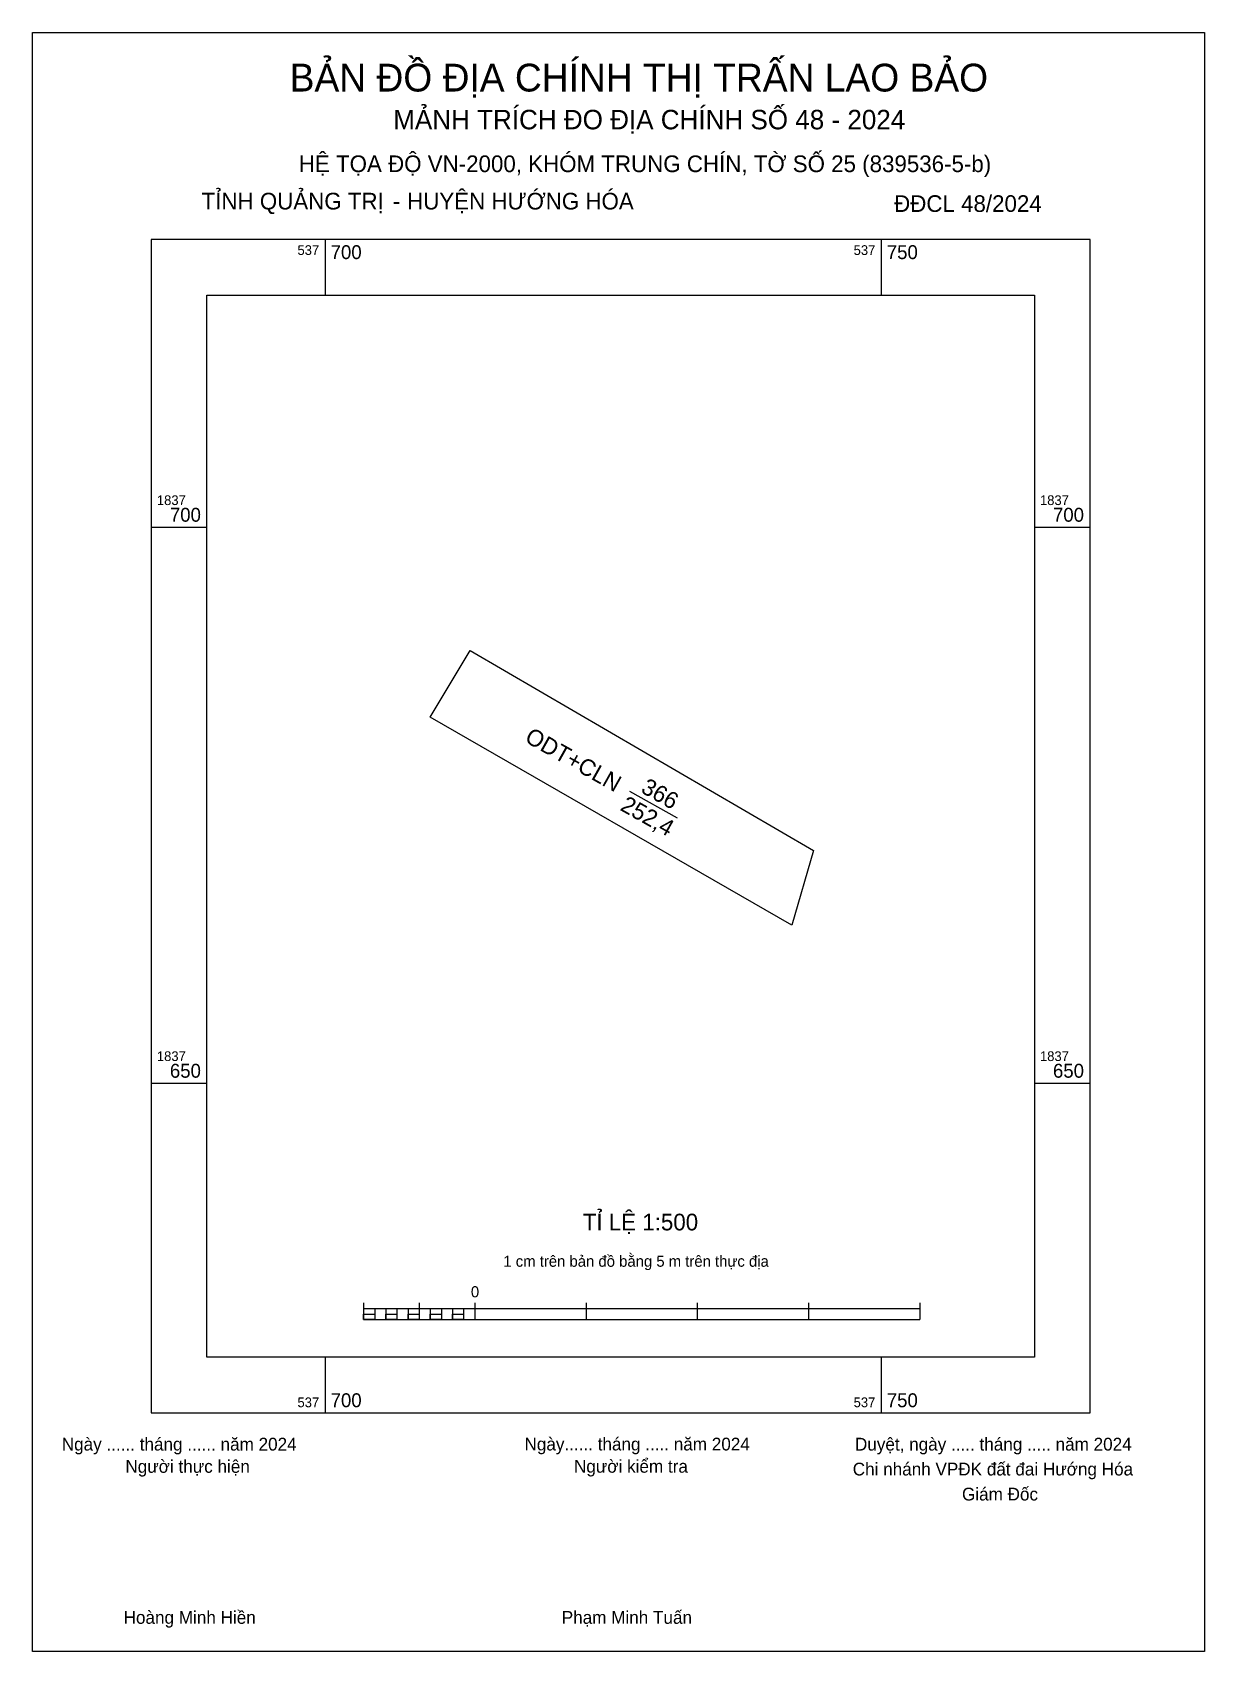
# Model space of a CAD drawing. Extents: x 537674 to 537779, y 1837599 to 1837745.
import ezdxf

# ---------------------------------------------------------------- set-up
doc = ezdxf.new("R2010")
doc.units = 0
for name, color, linetype in [('Level 1', 7, 'Continuous'), ('Level 10', 7, 'Continuous'), ('Level 13', 7, 'Continuous'), ('Level 2', 7, 'Continuous'), ('Level 6', 7, 'Continuous'), ('Level 62', 7, 'Continuous'), ('Level 63', 7, 'Continuous'), ('Level 9', 7, 'Continuous')]:
    doc.layers.add(name, color=color, linetype=linetype)

msp = doc.modelspace()

# ---------------------------------------------------------------- linework, layer by layer
at = {"layer": 'Level 1'}
for p, q in [((537673.69, 1837744.51), (537673.69, 1837744.51)), ((537779.07, 1837598.89), (537779.07, 1837598.89))]:
    msp.add_line(p, q, dxfattribs=at)
at = {"layer": 'Level 10'}
msp.add_lwpolyline([(537741.97, 1837664.21), (537709.46, 1837682.92), (537713.04, 1837688.93), (537743.91, 1837670.93)], close=True, dxfattribs=at)
at = {"layer": 'Level 2'}
msp.add_lwpolyline([(537673.69, 1837744.51), (537779.07, 1837744.51), (537779.07, 1837598.89), (537673.69, 1837598.89)], close=True, dxfattribs=at)
at = {"layer": 'Level 62'}
msp.add_lwpolyline([(537689.38, 1837720.87), (537763.77, 1837720.87), (537763.77, 1837625.37), (537689.38, 1837625.37)], close=True, dxfattribs=at)
at = {"layer": 'Level 63'}
for p, q in [((537673.69, 1837742.01), (537673.69, 1837744.51)), ((537673.69, 1837744.51), (537676.19, 1837744.51)), ((537673.69, 1837742.01), (537673.69, 1837744.51)), ((537673.69, 1837744.51), (537676.19, 1837744.51)), ((537776.57, 1837744.51), (537779.07, 1837744.51)), ((537776.57, 1837744.51), (537779.07, 1837744.51)), ((537779.07, 1837744.51), (537779.07, 1837742.01)), ((537779.07, 1837744.51), (537779.07, 1837742.01)), ((537673.69, 1837742.01), (537673.69, 1837742.01)), ((537673.69, 1837742.01), (537673.69, 1837742.01)), ((537700, 1837725.87), (537700, 1837720.87)), ((537750, 1837725.87), (537750, 1837720.87)), ((537684.38, 1837700), (537689.38, 1837700)), ((537763.77, 1837700), (537768.77, 1837700)), ((537684.38, 1837650), (537689.38, 1837650)), ((537763.77, 1837650), (537768.77, 1837650)), ((537703.46, 1837630.25), (537703.46, 1837628.75)), ((537703.46, 1837629.75), (537753.46, 1837629.75)), ((537704.46, 1837629.75), (537704.46, 1837628.75)), ((537705.46, 1837629.75), (537705.46, 1837628.75)), ((537706.46, 1837629.75), (537706.46, 1837628.75)), ((537707.46, 1837629.75), (537707.46, 1837628.75)), ((537708.46, 1837630.25), (537708.46, 1837628.75)), ((537708.46, 1837629.75), (537708.46, 1837628.75)), ((537709.46, 1837629.75), (537709.46, 1837628.75)), ((537710.46, 1837629.75), (537710.46, 1837628.75)), ((537711.46, 1837629.75), (537711.46, 1837628.75)), ((537712.46, 1837629.75), (537712.46, 1837628.75)), ((537713.46, 1837630.25), (537713.46, 1837628.75)), ((537713.46, 1837629.75), (537713.46, 1837628.75)), ((537723.46, 1837630.25), (537723.46, 1837628.75)), ((537733.46, 1837630.25), (537733.46, 1837628.75)), ((537743.46, 1837630.25), (537743.46, 1837628.75)), ((537753.46, 1837630.25), (537753.46, 1837628.75)), ((537703.46, 1837628.75), (537753.46, 1837628.75)), ((537700, 1837625.37), (537700, 1837620.37)), ((537750, 1837625.37), (537750, 1837620.37)), ((537673.69, 1837598.89), (537673.69, 1837601.39)), ((537673.69, 1837598.89), (537673.69, 1837601.39)), ((537779.07, 1837601.39), (537779.07, 1837598.89)), ((537779.07, 1837601.39), (537779.07, 1837598.89)), ((537676.19, 1837598.89), (537673.69, 1837598.89)), ((537676.19, 1837598.89), (537673.69, 1837598.89)), ((537779.07, 1837598.89), (537776.57, 1837598.89)), ((537779.07, 1837598.89), (537776.57, 1837598.89))]:
    msp.add_line(p, q, dxfattribs=at)
for points in [[(537684.38, 1837725.87), (537684.38, 1837620.37), (537768.77, 1837620.37), (537768.77, 1837725.87)], [(537703.46, 1837629.25), (537704.46, 1837629.25), (537704.46, 1837628.75), (537703.46, 1837628.75)], [(537703.46, 1837629.25), (537704.46, 1837629.25), (537704.46, 1837628.75), (537703.46, 1837628.75)], [(537705.46, 1837629.25), (537706.46, 1837629.25), (537706.46, 1837628.75), (537705.46, 1837628.75)], [(537707.46, 1837629.25), (537708.46, 1837629.25), (537708.46, 1837628.75), (537707.46, 1837628.75)], [(537709.46, 1837629.25), (537710.46, 1837629.25), (537710.46, 1837628.75), (537709.46, 1837628.75)], [(537711.46, 1837629.25), (537712.46, 1837629.25), (537712.46, 1837628.75), (537711.46, 1837628.75)]]:
    msp.add_lwpolyline(points, close=True, dxfattribs=at)
at = {"layer": 'Level 9'}
msp.add_line((537727.37, 1837676.27), (537731.65, 1837673.86), dxfattribs=at)

# ---------------------------------------------------------------- texts
at = {"layer": 'Level 13'}
for s, p in [('ODT+CLN', (537717.86, 1837680.76)), ('366', (537728.3, 1837676.21)), ('252,4', (537726.44, 1837674.61))]:
    msp.add_text(s, height=1.5, rotation=330.6559, dxfattribs=at).set_placement(p)
at = {"layer": 'Level 6'}
for s, p in [('HỆ TỌA ÐỘ VN-2000, KHÓM TRUNG CHÍN, TỜ SỐ 25 (839536-5-b)', (537697.64, 1837731.94)), ('TỈ LỆ 1:500', (537723.17, 1837636.77))]:
    msp.add_text(s, height=1.5, dxfattribs=at).set_placement(p)
at = {"layer": 'Level 63'}
for s, height, p in [('BẢN ĐỒ ĐỊA CHÍNH THỊ TRẤN LAO BẢO', 2.5, (537696.82, 1837739.19)), ('MẢNH TRÍCH ĐO ĐỊA CHÍNH SỐ 48 - 2024', 1.75, (537706.13, 1837735.79)), ('TỈNH QUẢNG TRỊ', 1.5, (537688.9, 1837728.58)), (' HUYỆN HƯỚNG HÓA', 1.5, (537706.82, 1837728.58)), ('-', 1.5, (537706.09, 1837728.58)), ('ĐĐCL 48/2024', 1.5, (537751.16, 1837728.36)), ('537', 0.875, (537697.52, 1837724.49)), ('700', 1.25, (537700.5, 1837724.12)), ('537', 0.875, (537747.52, 1837724.49)), ('750', 1.25, (537750.5, 1837724.12)), ('1837', 0.875, (537684.88, 1837702)), ('1837', 0.875, (537764.27, 1837702)), ('700', 1.25, (537686.05, 1837700.5)), ('700', 1.25, (537765.44, 1837700.5)), ('1837', 0.875, (537684.88, 1837652)), ('1837', 0.875, (537764.27, 1837652)), ('650', 1.25, (537686.05, 1837650.5)), ('650', 1.25, (537765.44, 1837650.5)), ('1 cm trên bản đồ bằng 5 m trên thực địa', 1, (537716.03, 1837633.5)), ('0', 1, (537713.11, 1837630.75)), ('537', 0.875, (537697.52, 1837620.87)), ('700', 1.25, (537700.5, 1837620.87)), ('537', 0.875, (537747.52, 1837620.87)), ('750', 1.25, (537750.5, 1837620.87)), ('Ngày ...... tháng ...... năm 2024', 1.15, (537676.33, 1837616.97)), ('Ngày...... tháng ..... năm 2024', 1.15, (537717.93, 1837616.98)), ('Duyệt, ngày ..... tháng ..... năm 2024', 1.15, (537747.64, 1837616.97)), ('Người thực hiện', 1.15, (537682.05, 1837614.97)), ('Người kiểm tra', 1.15, (537722.38, 1837614.98)), ('Chi nhánh VPĐK đất đai Hướng Hóa', 1.15, (537747.44, 1837614.73)), ('Giám Đốc', 1.15, (537757.26, 1837612.48)), ('Hoàng Minh Hiền', 1.15, (537681.89, 1837601.39)), ('Phạm Minh Tuấn', 1.15, (537721.28, 1837601.39))]:
    msp.add_text(s, height=height, dxfattribs=at).set_placement(p)

doc.saveas('drawing.dxf')
